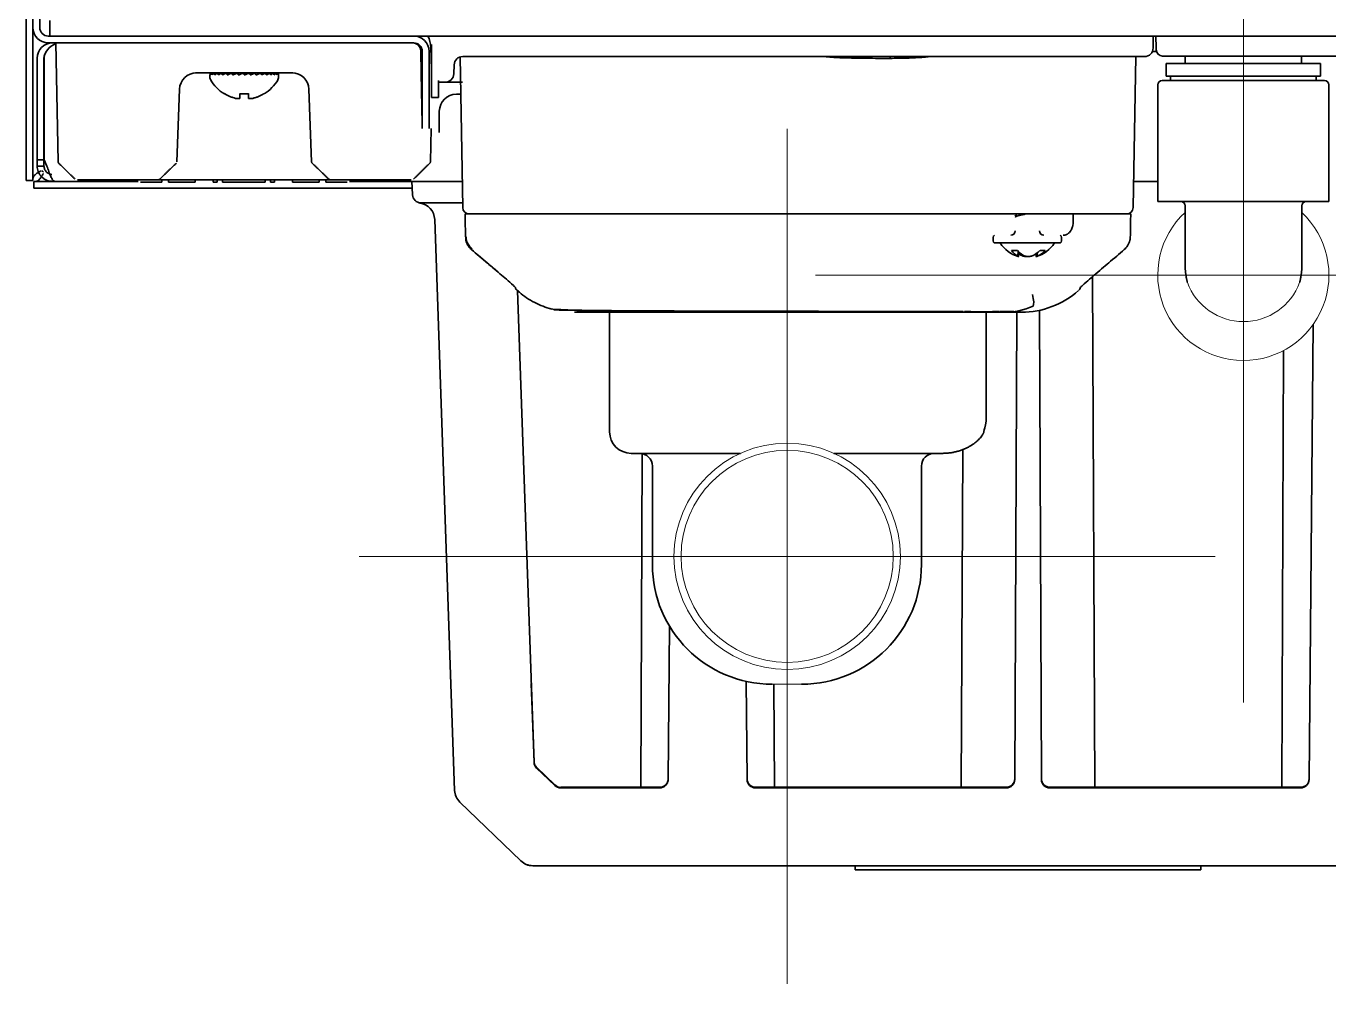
# Model space of a CAD drawing. Extents: x -760 to 4209, y 5795 to 10328.
# Drawn here: x 1849.3 to 2001.5, y 9064.6 to 9176.6 of the extents above; entities that cross this region are included whole.
import ezdxf

# ---------------------------------------------------------------- set-up
doc = ezdxf.new("R2010")
doc.units = 0
doc.header["$LTSCALE"] = 5
doc.layers.get('0').update_dxf_attribs({"linetype": 'CONTINUOUS', "lineweight": 0})
doc.layers.add('1', color=7, linetype='CONTINUOUS', true_color=0xffffff)

msp = doc.modelspace()

# ---------------------------------------------------------------- linework, layer by layer
at = {"color": 4}
for p, q in [((1991.51, 9197.47), (1991.51, 9097.47)), ((1941.51, 9147.47), (2041.51, 9147.47))]:
    msp.add_line(p, q, dxfattribs=at)
at = {"color": 6}
for p, q in [((1938.2, 9164.57), (1938.2, 9064.57)), ((1888.2, 9114.57), (1988.2, 9114.57))]:
    msp.add_line(p, q, dxfattribs=at)
msp.add_line((1936.45, 9099.62), (1939.89, 9099.62))
for radius in [13.23, 12.4]:
    msp.add_circle((1938.2, 9114.57), radius)
for centre, radius, start, end in [((1991.51, 9147.47), 10, 132.8436, 46.9023), ((1991.53, 9149), 6.98, 200.1021, 339.8979)]:
    msp.add_arc(centre, radius, start, end)
at = {"layer": '1', "color": 7, "linetype": 'Continuous', "lineweight": 35}
for p, q in [((1849.25, 9231.96), (1849.25, 9160.52)), ((1850.05, 9176.42), (1850.05, 9177.52)), ((1850.85, 9176.42), (1850.85, 9177.52)), ((1852.05, 9177.22), (1852.05, 9175.42)), ((1850.05, 9176.42), (1850.05, 9160.52)), ((1851.85, 9175.42), (1852.06, 9175.42)), ((2708.05, 9175.42), (1852.05, 9175.42)), ((1980.97, 9175.42), (1980.97, 9174.02)), ((1981.32, 9174.05), (1981.29, 9175.42)), ((1851.85, 9174.62), (1894.55, 9174.62)), ((1853, 9160.72), (1852.75, 9174.62)), ((1895.4, 9173.64), (1895.44, 9171.07)), ((1895.55, 9173.62), (1895.55, 9166.62)), ((1896.35, 9173.62), (1896.35, 9166.62)), ((1896.65, 9171.45), (1896.56, 9174.13)), ((1896.65, 9174.42), (1896.65, 9170.22)), ((1981.35, 9173.62), (1980.89, 9173.62)), ((1981.32, 9173.81), (1981.32, 9174.05)), ((1850.55, 9160.95), (1850.55, 9172.82)), ((1851.35, 9160.95), (1851.35, 9172.82)), ((1851.36, 9160.95), (1851.36, 9172.62)), ((1899.28, 9172.06), (1899.24, 9170.99)), ((1899.98, 9172.98), (1900.29, 9155.36)), ((1899.98, 9172.98), (1900.29, 9155.36)), ((1899.98, 9172.98), (1900.29, 9155.36)), ((1979.97, 9173.02), (1900.28, 9173.02)), ((1978.62, 9155.36), (1978.93, 9173.02)), ((1978.62, 9155.36), (1978.93, 9173.02)), ((2009.66, 9173.07), (1982.07, 9173.07)), ((1982.51, 9172.22), (2000.51, 9172.22)), ((1982.51, 9172.22), (1982.51, 9170.72)), ((1984.71, 9173.07), (1984.71, 9172.22)), ((1998.31, 9172.22), (1998.31, 9173.07)), ((2000.51, 9170.72), (2000.51, 9172.22)), ((1880.45, 9171.12), (1869.06, 9171.12)), ((1870.75, 9170.87), (1870.75, 9170.52)), ((1870.82, 9170.87), (1870.82, 9171.11)), ((1871, 9170.87), (1871, 9171.11)), ((1871.29, 9170.87), (1871.29, 9171.11)), ((1871.69, 9170.87), (1871.69, 9171.11)), ((1872.18, 9170.87), (1872.18, 9171.11)), ((1872.52, 9171.1), (1872.52, 9171.12)), ((1872.55, 9171.1), (1872.55, 9171.12)), ((1872.59, 9171.1), (1872.59, 9171.12)), ((1872.66, 9171.1), (1872.66, 9171.12)), ((1872.69, 9171.1), (1872.69, 9171.12)), ((1872.75, 9170.87), (1872.75, 9171.11)), ((1872.82, 9171.1), (1872.82, 9171.12)), ((1872.85, 9171.1), (1872.85, 9171.12)), ((1873.04, 9171.1), (1873.04, 9171.12)), ((1873.07, 9171.1), (1873.07, 9171.12)), ((1873.32, 9171.09), (1873.32, 9171.12)), ((1873.34, 9171.09), (1873.34, 9171.12)), ((1873.39, 9170.87), (1873.39, 9171.11)), ((1873.64, 9171.1), (1873.64, 9171.12)), ((1873.65, 9171.1), (1873.65, 9171.12)), ((1873.99, 9171.09), (1873.99, 9171.12)), ((1874.06, 9170.87), (1874.06, 9171.11)), ((1874.37, 9170.97), (1874.37, 9171.12)), ((1874.37, 9171.09), (1874.37, 9171.12)), ((1874.75, 9170.87), (1874.75, 9171.11)), ((1875.14, 9171.09), (1875.14, 9171.12)), ((1875.45, 9170.87), (1875.45, 9171.11)), ((1875.52, 9171.09), (1875.52, 9171.12)), ((1875.87, 9171.1), (1875.87, 9171.12)), ((1876.12, 9170.87), (1876.12, 9171.11)), ((1876.19, 9171.09), (1876.19, 9171.12)), ((1876.47, 9171.1), (1876.47, 9171.12)), ((1876.69, 9171.1), (1876.69, 9171.12)), ((1876.75, 9170.87), (1876.75, 9171.11)), ((1876.85, 9171.1), (1876.85, 9171.12)), ((1876.95, 9171.1), (1876.95, 9171.12)), ((1876.99, 9171.1), (1876.99, 9171.12)), ((1877.33, 9170.87), (1877.33, 9171.11)), ((1877.82, 9170.87), (1877.82, 9171.11)), ((1878.22, 9170.87), (1878.22, 9171.11)), ((1878.51, 9170.87), (1878.51, 9171.11)), ((1878.69, 9170.87), (1878.69, 9171.11)), ((1878.75, 9170.87), (1878.75, 9171.11)), ((1878.75, 9170.52), (1878.75, 9170.87)), ((1895.44, 9171.07), (1895.55, 9165.11)), ((2000.51, 9170.72), (1982.51, 9170.72)), ((1983.01, 9170.72), (1983.01, 9170.22)), ((2000.01, 9170.22), (2000.01, 9170.72)), ((1867.19, 9169.19), (1866.89, 9160.72)), ((1882.62, 9160.72), (1882.32, 9169.19)), ((1896.65, 9168.22), (1896.65, 9170.22)), ((1897.45, 9168.22), (1897.45, 9170.22)), ((1898.24, 9170.02), (1897.67, 9170.02)), ((1900.24, 9170.02), (1898.24, 9170.02)), ((1981.51, 9169.72), (1981.51, 9156.07)), ((1991.51, 9170.22), (1982.01, 9170.22)), ((2001.01, 9170.22), (1991.51, 9170.22)), ((2001.51, 9156.07), (2001.51, 9169.72)), ((1872.45, 9168.64), (1872.45, 9168.68)), ((1877.05, 9168.68), (1877.05, 9168.64)), ((1897.45, 9168.22), (1896.65, 9168.22)), ((1900.06, 9168.62), (1899.55, 9168.62)), ((1895.55, 9164.62), (1895.55, 9166.62)), ((1896.35, 9166.62), (1896.35, 9164.62)), ((1897.55, 9166.62), (1897.55, 9164.12)), ((1896.58, 9164.62), (1896.51, 9160.72)), ((1849.25, 9158.52), (1849.25, 9160.52)), ((1850.05, 9160.52), (1850.05, 9158.52)), ((1851.35, 9160.95), (1850.55, 9160.95)), ((1850.55, 9160.22), (1850.55, 9160.95)), ((1851.35, 9160.22), (1851.35, 9160.95)), ((1851.36, 9160.95), (1851.7, 9160.22)), ((1850.05, 9158.52), (1849.25, 9158.52)), ((1850.15, 9158.42), (1852.15, 9158.42)), ((1850.15, 9157.62), (1850.15, 9158.42)), ((1852.15, 9158.42), (1852.36, 9158.42)), ((1852.35, 9158.42), (1852.6, 9158.42)), ((1852.6, 9158.42), (1852.58, 9158.43)), ((1862.37, 9158.42), (1852.6, 9158.42)), ((1862.89, 9158.62), (1855.25, 9158.62)), ((1884.79, 9158.62), (1864.72, 9158.62)), ((1865.13, 9158.32), (1865.13, 9158.62)), ((1865.9, 9158.32), (1865.9, 9158.62)), ((1869.01, 9158.32), (1869.01, 9158.62)), ((1871.12, 9158.32), (1871.12, 9158.62)), ((1871.59, 9158.32), (1871.59, 9158.62)), ((1872.2, 9158.32), (1872.2, 9158.62)), ((1874.11, 9158.28), (1874.11, 9158.32)), ((1877.2, 9158.32), (1877.2, 9158.62)), ((1877.82, 9158.32), (1877.82, 9158.62)), ((1878.29, 9158.32), (1878.29, 9158.62)), ((1880.4, 9158.32), (1880.4, 9158.62)), ((1883.51, 9158.32), (1883.51, 9158.62)), ((1884.28, 9158.32), (1884.28, 9158.62)), ((1894.25, 9158.62), (1886.62, 9158.62)), ((1900.24, 9158.42), (1887.07, 9158.42)), ((1894.41, 9156.87), (1894.35, 9158.4)), ((1894.38, 9158.4), (1895.82, 9158.4)), ((1895.82, 9158.4), (1900.24, 9158.4)), ((1899.88, 9158.42), (1899.88, 9158.4)), ((1981.51, 9158.4), (1978.67, 9158.4)), ((1852.15, 9157.62), (1850.15, 9157.62)), ((1852.15, 9157.62), (1894.38, 9157.62)), ((1896.58, 9155.9), (1895.41, 9155.9)), ((1900.28, 9155.9), (1896.58, 9155.9)), ((2001.51, 9156.07), (1981.51, 9156.07)), ((1984.71, 9155.57), (1984.71, 9148.62)), ((1984.71, 9148.62), (1984.71, 9155.57)), ((1998.35, 9155.57), (1998.35, 9148.62)), ((1998.35, 9148.62), (1998.35, 9155.57)), ((1899.34, 9087.2), (1897.01, 9153.97)), ((1950.22, 9154.62), (1901.37, 9154.62)), ((1950.22, 9154.62), (1904.88, 9154.62)), ((1950.22, 9154.62), (1904.88, 9154.62)), ((1977.87, 9154.62), (1950.22, 9154.62)), ((1972.14, 9154.62), (1950.22, 9154.62)), ((1964.8, 9154.39), (1964.84, 9154.45)), ((1964.99, 9154.62), (1964.93, 9154.41)), ((1971.63, 9154.62), (1971.62, 9153.6)), ((1977.87, 9154.62), (1976.41, 9154.62)), ((1962.27, 9151.87), (1962.27, 9151.47)), ((1962.42, 9151.22), (1970.12, 9151.22)), ((1970.27, 9151.47), (1970.27, 9151.87)), ((1978.3, 9151.95), (1978.3, 9151.95)), ((1901.29, 9150.48), (1901.29, 9150.48)), ((1901.29, 9150.48), (1901.29, 9150.48)), ((1901.29, 9150.48), (1901.29, 9150.48)), ((1965.2, 9150.25), (1965.15, 9149.69)), ((1965.3, 9150.15), (1965.25, 9149.62)), ((1965.77, 9149.79), (1965.76, 9149.69)), ((1966.18, 9149.65), (1966.18, 9149.62)), ((1966.18, 9149.62), (1966.27, 9149.63)), ((1967.25, 9149.93), (1967.28, 9149.62)), ((1967.42, 9150.05), (1967.46, 9149.69)), ((1977.62, 9150.48), (1977.62, 9150.48)), ((1984.71, 9148.62), (1984.71, 9148.62)), ((1998.35, 9148.62), (1998.35, 9148.62)), ((1974.16, 9087.57), (1973.9, 9147.3)), ((1908.62, 9090.44), (1906.7, 9145.67)), ((1917.45, 9143.12), (1917.45, 9129.12)), ((1917.45, 9129.12), (1917.45, 9143.12)), ((1961.45, 9130.38), (1961.45, 9143.12)), ((1961.45, 9143.12), (1961.45, 9130.38)), ((1964.8, 9088.48), (1965.04, 9143.12)), ((1967.91, 9088.48), (1967.67, 9143.34)), ((1999.66, 9141.67), (1999.19, 9088.48)), ((1996.22, 9138.65), (1996, 9087.57)), ((1961.45, 9130.49), (1961.45, 9130.58)), ((1919.95, 9126.62), (1932.74, 9126.62)), ((1919.95, 9126.62), (1932.74, 9126.62)), ((1921.27, 9126.59), (1921.1, 9087.49)), ((1943.66, 9126.62), (1951.53, 9126.62)), ((1943.66, 9126.62), (1956.39, 9126.62)), ((1958.72, 9127.06), (1958.55, 9087.57)), ((1922.45, 9125.12), (1922.45, 9113.62)), ((1922.45, 9113.62), (1922.45, 9125.12)), ((1953.89, 9113.62), (1953.89, 9125.12)), ((1924.45, 9106.42), (1924.29, 9088.48)), ((1908.62, 9090.51), (1908.3, 9099.72)), ((1933.52, 9088.48), (1933.42, 9099.96)), ((1936.71, 9087.57), (1936.66, 9099.62)), ((1911.06, 9087.85), (1908.91, 9089.92)), ((1911.05, 9087.77), (1908.92, 9089.82)), ((1899.34, 9087.2), (1899.34, 9087.21)), ((1923.3, 9087.57), (1911.74, 9087.57)), ((1923.29, 9087.49), (1911.75, 9087.49)), ((1963.8, 9087.57), (1934.51, 9087.57)), ((1963.8, 9087.49), (1934.52, 9087.49)), ((1998.2, 9087.57), (1968.91, 9087.57)), ((1998.19, 9087.49), (1968.91, 9087.49)), ((1907.07, 9078.96), (1899.95, 9085.84)), ((1907.07, 9078.96), (1907.07, 9078.96)), ((1908.46, 9078.4), (1908.46, 9078.4)), ((2024.25, 9078.4), (1908.46, 9078.4)), ((1946.15, 9077.9), (1946.15, 9078.4)), ((1986.55, 9077.9), (1986.55, 9078.4))]:
    msp.add_line(p, q, dxfattribs=at)
for centre, radius, start, end in [((1851.85, 9176.42), 1.8, 180, 270), ((1851.85, 9176.42), 1, 180, 270), ((1894.55, 9173.62), 1.8, 0, 90), ((1893.56, 9174.02), 3, 2, 27.8184), ((1852.35, 9172.82), 1.8, 90, 180), ((1853.36, 9172.62), 2, 107.4698, 180), ((1894.55, 9173.62), 1, 0, 90), ((1894.4, 9173.62), 1, 1, 64.699), ((1892.77, 9172.4), 3, 21.6241, 30.4827), ((1979.97, 9174.02), 1, 270, 0), ((1982.07, 9173.82), 0.75, 181, 270), ((1852.35, 9172.82), 1, 151.8792, 180), ((1900.28, 9172.02), 1, 90, 178), ((1869.19, 9169.12), 2, 90, 178), ((1871.15, 9170.52), 0.4, 180, 210.3012), ((1878.35, 9170.52), 0.4, 329.6988, 0), ((1880.32, 9169.12), 2, 2, 90), ((1898.24, 9171.02), 1, 270, 358), ((1874.95, 9172.74), 4.8, 210.3012, 238.4186), ((1874.56, 9172.74), 4.8, 301.5837, 329.6988), ((1897.67, 9171.02), 1, 257.5439, 270), ((1982.01, 9169.72), 0.5, 90, 180), ((2001.01, 9169.72), 0.5, 0, 90), ((1874.76, 9172.42), 3.78, 262.3959, 269.9965), ((1874.75, 9172.42), 3.78, 270.0035, 277.6041), ((1899.55, 9166.62), 2, 90, 180), ((1851.05, 9159.42), 0.25, 21.8827, 90), ((1895.41, 9156.9), 1, 182, 270), ((1895.01, 9153.9), 2, 2, 82.3764), ((1901.04, 9155.37), 0.75, 181, 270), ((1901.04, 9155.37), 0.75, 181, 270), ((1901.04, 9155.37), 0.75, 181, 270), ((1977.87, 9155.37), 0.75, 270, 359), ((1984.21, 9155.57), 0.5, 0, 90), ((1984.21, 9155.57), 0.5, 0, 90), ((1998.85, 9155.57), 0.5, 90, 180), ((1998.85, 9155.57), 0.5, 90, 180), ((1964.35, 9152.62), 0.5, 270, 0), ((1968.18, 9152.62), 0.5, 180, 270), ((1962.55, 9151.87), 0.283, 118.0725, 180), ((1962.55, 9151.47), 0.283, 180, 241.9275), ((1966.27, 9153.22), 3.74, 212.3241, 253.6076), ((1966.27, 9153.22), 3.74, 286.3924, 327.6759), ((1969.98, 9151.87), 0.283, 0, 61.9275), ((1969.98, 9151.47), 0.283, 298.0725, 0), ((1919.95, 9129.12), 2.5, 180, 270), ((1920.95, 9125.12), 1.5, 0, 90), ((1955.39, 9125.12), 1.5, 90, 180), ((1936.45, 9113.62), 14, 180, 270), ((1936.45, 9113.62), 14, 180, 270), ((1939.89, 9113.62), 14, 270, 0), ((1923.3, 9088.57), 1, 270.4125, 359.5), ((1934.51, 9088.57), 1, 180.5, 270.4322), ((1963.8, 9088.57), 1, 270.5365, 359.75), ((1968.91, 9088.57), 1, 180.25, 270.5476), ((1998.2, 9088.57), 1, 270.4125, 359.5), ((1901.34, 9087.27), 2, 182, 226), ((1908.46, 9080.4), 2, 226, 270)]:
    msp.add_arc(centre, radius, start, end, dxfattribs=at)
for centre, major_axis, ratio, start_param, end_param in [((1894.35, 9173.42), (1.2, -0.01), 0.999974, 1.556314, 1.577146), ((1950.25, 9172.81), (0.001, -0.25), 0.01984, 3.666021, 4.694842), ((1923.48, 9141.38), (172.76, -10.86), 0.160451, 1.885324, 1.887752), ((1917.88, 9141.37), (152.85, -10.94), 0.181225, 1.887325, 1.890706), ((1910.92, 9141.39), (128.2, -11.09), 0.215461, 1.892438, 1.896296), ((1894, 9141.37), (68.06, -12.59), 0.396513, 1.941645, 1.950916), ((1884.52, 9141.39), (31.69, -20.9), 0.668622, 2.283675, 2.292949), ((1883.71, 9144.62), (-28.84, -5), 0.949656, 4.846977, 4.860829), ((1864.98, 9141.38), (-31.7, -20.91), 0.66863, 3.990124, 3.999397), ((1855.51, 9141.38), (-68.06, -12.59), 0.396499, 4.33229, 4.341562), ((1846.62, 9141.38), (-99.71, -11.46), 0.27564, 4.373834, 4.37976), ((1838.59, 9141.38), (-128.21, -11.09), 0.215469, 4.386875, 4.392077), ((1831.64, 9141.37), (-152.84, -10.94), 0.181222, 4.392486, 4.395868), ((1826.02, 9141.38), (-172.78, -10.86), 0.160465, 4.395399, 4.397826), ((1821.87, 9141.37), (-187.49, -10.82), 0.147979, 4.396934, 4.398582), ((1966.04, 9153.24), (0.35, 3.71), 0.627676, 2.529365, 2.902086), ((1966.49, 9153.24), (0.36, -3.71), 0.654345, 5.549803, 5.922525), ((1965.68, 9153.28), (0.36, 3.67), 0.257668, 2.955348, 3.072213), ((1966.45, 9153.24), (0.43, -3.7), 0.775115, 5.720567, 5.896264), ((1966.42, 9153.28), (1.27, -3.46), 0.961631, 5.733637, 5.850503), ((1966.53, 9153.28), (0.81, -3.6), 0.902278, 5.872372, 5.989237), ((1966.11, 9153.28), (1.27, 3.46), 0.961631, 3.574275, 3.691141), ((1966.08, 9153.24), (0.43, 3.7), 0.775115, 3.528514, 3.901235), ((1966.82, 9153.28), (0.38, -3.67), 0.420739, 0.050717, 0.167582), ((1966.46, 9153.24), (0.41, -3.71), 0.752737, 0.215025, 0.587746), ((1965.58, 9153.12), (0, 10), 0.999998, 3.14138, 3.87132), ((1966.43, 9145.23), (0.45, -1.43), 0.265232, 0.159057, 1.46792), ((1963.55, 9153.12), (0, 10), 0.911652, 3.141593, 3.522344), ((1909.62, 9090.54), (-1, 0), 0.99863, 0.034859, 0.802166), ((1909.61, 9090.63), (-0.884, -0.467), 0.992708, 6.279751, 6.6006), ((1923.29, 9088.49), (1, 0), 0.998629, 4.712389, 6.274471), ((1934.52, 9088.49), (1, 0), 0.998629, 3.150307, 4.712389), ((1963.8, 9088.49), (1, 0), 0.99863, 4.712389, 6.278828), ((1968.91, 9088.49), (1, 0), 0.99863, 3.14595, 4.712389), ((1998.19, 9088.49), (1, 0), 0.998629, 4.712389, 6.274471), ((1901.34, 9087.28), (-2, -0.07), 0.99882, 0, 0.769766), ((1911.75, 9088.56), (-0.998, 0.069), 0.998789, 0.870673, 1.639309), ((1911.75, 9088.49), (-1, 0), 0.99863, 0.802166, 1.570796), ((1908.46, 9080.4), (-1.39, -1.44), 0.999885, 0, 0.768002)]:
    msp.add_ellipse(centre, major_axis=major_axis, ratio=ratio, start_param=start_param, end_param=end_param, dxfattribs=at)
for points, knots in [([(1894.38, 9174.62), (1894.42, 9174.62), (1894.46, 9174.62), (1894.54, 9174.61), (1894.57, 9174.6), (1894.63, 9174.59), (1894.65, 9174.59), (1894.69, 9174.58), (1894.7, 9174.57), (1894.76, 9174.55), (1894.79, 9174.54), (1894.83, 9174.53)], [0, 0, 0, 0, 0.25, 0.25, 0.5, 0.5, 0.625, 0.625, 0.75, 0.75, 1, 1, 1, 1]), ([(1950.24, 9172.81), (1949.78, 9172.81), (1948.85, 9172.81), (1947.93, 9172.81), (1947, 9172.82), (1946.54, 9172.83), (1945.62, 9172.84), (1945.16, 9172.86), (1944.47, 9172.88), (1944.24, 9172.89), (1943.78, 9172.92), (1943.55, 9172.93), (1943.13, 9172.96), (1942.94, 9172.98), (1942.75, 9172.99)], [0, 0, 0, 0, 0.184711, 0.369421, 0.369421, 0.554132, 0.554132, 0.738842, 0.738842, 0.831198, 0.831198, 0.923553, 0.923553, 1, 1, 1, 1]), ([(1954.77, 9173.01), (1954.62, 9172.99), (1954.47, 9172.98), (1954.18, 9172.95), (1954.03, 9172.93), (1953.58, 9172.9), (1953.27, 9172.88), (1952.82, 9172.86), (1952.67, 9172.86), (1952.37, 9172.84), (1952.22, 9172.84), (1951.76, 9172.83), (1951.46, 9172.82), (1950.85, 9172.81), (1950.55, 9172.81), (1950.24, 9172.81)], [0, 0, 0, 0, 0.098851, 0.098851, 0.198979, 0.198979, 0.399234, 0.399234, 0.499362, 0.499362, 0.599489, 0.599489, 0.799745, 0.799745, 1, 1, 1, 1]), ([(1872.45, 9168.68), (1872.66, 9168.55), (1872.87, 9168.44), (1873.19, 9168.31), (1873.3, 9168.26), (1873.53, 9168.19), (1873.64, 9168.16), (1873.75, 9168.13)], [0, 0, 0, 0, 0.5, 0.5, 0.75, 0.75, 1, 1, 1, 1]), ([(1874.25, 9168.13), (1874.25, 9168.16), (1874.25, 9168.19), (1874.25, 9168.26), (1874.25, 9168.31), (1874.25, 9168.4), (1874.25, 9168.45), (1874.25, 9168.53), (1874.25, 9168.56), (1874.25, 9168.62), (1874.25, 9168.65), (1874.25, 9168.68)], [0, 0, 0, 0, 0.25, 0.25, 0.5, 0.5, 0.75, 0.75, 0.875, 0.875, 1, 1, 1, 1]), ([(1875.25, 9168.68), (1875.25, 9168.55), (1875.25, 9168.44), (1875.25, 9168.31), (1875.25, 9168.26), (1875.25, 9168.19), (1875.25, 9168.16), (1875.25, 9168.13)], [0, 0, 0, 0, 0.5, 0.5, 0.75, 0.75, 1, 1, 1, 1]), ([(1875.75, 9168.13), (1875.87, 9168.16), (1875.98, 9168.19), (1876.21, 9168.26), (1876.32, 9168.31), (1876.53, 9168.4), (1876.64, 9168.45), (1876.8, 9168.53), (1876.85, 9168.56), (1876.95, 9168.62), (1877, 9168.65), (1877.05, 9168.68)], [0, 0, 0, 0, 0.25, 0.25, 0.5, 0.5, 0.75, 0.75, 0.875, 0.875, 1, 1, 1, 1]), ([(1852.21, 9158.43), (1852.09, 9158.44), (1851.98, 9158.46), (1851.77, 9158.52), (1851.66, 9158.56), (1851.46, 9158.65), (1851.37, 9158.71), (1851.19, 9158.85), (1851.11, 9158.92), (1850.96, 9159.08), (1850.89, 9159.17), (1850.77, 9159.36), (1850.72, 9159.46), (1850.64, 9159.67), (1850.61, 9159.78), (1850.57, 9160), (1850.55, 9160.11), (1850.55, 9160.22)], [0, 0, 0, 0, 0.125, 0.125, 0.25, 0.25, 0.375, 0.375, 0.5, 0.5, 0.625, 0.625, 0.75, 0.75, 0.875, 0.875, 1, 1, 1, 1]), ([(1852.27, 9159.23), (1852.15, 9159.24), (1852.03, 9159.27), (1851.8, 9159.38), (1851.7, 9159.45), (1851.54, 9159.64), (1851.47, 9159.74), (1851.38, 9159.97), (1851.35, 9160.1), (1851.35, 9160.22)], [0, 0, 0, 0, 0.25, 0.25, 0.5, 0.5, 0.75, 0.75, 1, 1, 1, 1]), ([(1852.58, 9158.43), (1852.51, 9158.45), (1852.43, 9158.51), (1852.29, 9158.7), (1852.21, 9158.84), (1852.07, 9159.17), (1851.99, 9159.36), (1851.84, 9159.78), (1851.77, 9160), (1851.7, 9160.22)], [0, 0, 0, 0, 0.25, 0.25, 0.5, 0.5, 0.75, 0.75, 1, 1, 1, 1]), ([(1853, 9160.72), (1853, 9160.69), (1853.01, 9160.66), (1853.03, 9160.6), (1853.05, 9160.57), (1853.07, 9160.55)], [0, 0, 0, 0, 0.5, 0.5, 1, 1, 1, 1]), ([(1882.69, 9160.55), (1882.67, 9160.57), (1882.65, 9160.6), (1882.63, 9160.66), (1882.62, 9160.69), (1882.62, 9160.72)], [0, 0, 0, 0, 0.5, 0.5, 1, 1, 1, 1]), ([(1896.51, 9160.72), (1896.51, 9160.69), (1896.5, 9160.66), (1896.48, 9160.6), (1896.46, 9160.57), (1896.44, 9160.55)], [0, 0, 0, 0, 0.5, 0.5, 1, 1, 1, 1]), ([(1850.97, 9159.65), (1850.85, 9159.57), (1850.73, 9159.5), (1850.5, 9159.35), (1850.4, 9159.28), (1850.24, 9159.13), (1850.17, 9159.06), (1850.08, 9158.91), (1850.05, 9158.84), (1850.05, 9158.76)], [0, 0, 0, 0, 0.25, 0.25, 0.5, 0.5, 0.75, 0.75, 1, 1, 1, 1]), ([(1850.4, 9158.42), (1850.47, 9158.42), (1850.54, 9158.45), (1850.69, 9158.54), (1850.77, 9158.6), (1850.91, 9158.77), (1850.99, 9158.87), (1851.13, 9159.09), (1851.21, 9159.22), (1851.28, 9159.34)], [0, 0, 0, 0, 0.25, 0.25, 0.5, 0.5, 0.75, 0.75, 1, 1, 1, 1]), ([(1852.35, 9158.42), (1852.35, 9158.42), (1852.34, 9158.42), (1852.33, 9158.42), (1852.32, 9158.42), (1852.31, 9158.42), (1852.3, 9158.42), (1852.29, 9158.42), (1852.28, 9158.42), (1852.27, 9158.42), (1852.26, 9158.42), (1852.25, 9158.42), (1852.24, 9158.43), (1852.23, 9158.43), (1852.22, 9158.43), (1852.21, 9158.43), (1852.21, 9158.43)], [0, 0, 0, 0, 0.073473, 0.146486, 0.219075, 0.291275, 0.363122, 0.434652, 0.505902, 0.57691, 0.647713, 0.71835, 0.788858, 0.859277, 0.929644, 1, 1, 1, 1]), ([(1864.72, 9158.62), (1864.72, 9158.62), (1864.71, 9158.62), (1864.7, 9158.62), (1864.7, 9158.62), (1864.7, 9158.62), (1864.7, 9158.62), (1864.69, 9158.62), (1864.69, 9158.62), (1864.68, 9158.62), (1864.68, 9158.62), (1864.67, 9158.62), (1864.67, 9158.62), (1864.66, 9158.62), (1864.66, 9158.62), (1864.65, 9158.62), (1864.64, 9158.62), (1864.62, 9158.62), (1864.61, 9158.62), (1864.59, 9158.62), (1864.58, 9158.62), (1864.56, 9158.62), (1864.55, 9158.62), (1864.52, 9158.62), (1864.51, 9158.62), (1864.49, 9158.62), (1864.48, 9158.62), (1864.46, 9158.62), (1864.46, 9158.62), (1864.43, 9158.62), (1864.42, 9158.62), (1864.39, 9158.62), (1864.38, 9158.62), (1864.36, 9158.62), (1864.36, 9158.62), (1864.33, 9158.62), (1864.31, 9158.62), (1864.27, 9158.62), (1864.25, 9158.62), (1864.21, 9158.62), (1864.19, 9158.62), (1864.15, 9158.62), (1864.13, 9158.62), (1864.08, 9158.62), (1864.06, 9158.62), (1864.03, 9158.62), (1864.02, 9158.62), (1863.99, 9158.62), (1863.98, 9158.62), (1863.94, 9158.62), (1863.92, 9158.62), (1863.85, 9158.62), (1863.8, 9158.62), (1863.69, 9158.62), (1863.64, 9158.62), (1863.56, 9158.62), (1863.53, 9158.62), (1863.47, 9158.62), (1863.44, 9158.62), (1863.39, 9158.62), (1863.36, 9158.62), (1863.3, 9158.62), (1863.27, 9158.62), (1863.19, 9158.62), (1863.13, 9158.62), (1863.01, 9158.62), (1862.95, 9158.62), (1862.89, 9158.62)], [0, 0, 0, 0, 0.0625, 0.0625, 0.078125, 0.078125, 0.09375, 0.09375, 0.109375, 0.109375, 0.125, 0.125, 0.140625, 0.140625, 0.15625, 0.15625, 0.1875, 0.1875, 0.21875, 0.21875, 0.25, 0.25, 0.28125, 0.28125, 0.3125, 0.3125, 0.328125, 0.328125, 0.34375, 0.34375, 0.375, 0.375, 0.390625, 0.390625, 0.40625, 0.40625, 0.4375, 0.4375, 0.46875, 0.46875, 0.5, 0.5, 0.53125, 0.53125, 0.5625, 0.5625, 0.578125, 0.578125, 0.59375, 0.59375, 0.625, 0.625, 0.6875, 0.6875, 0.75, 0.75, 0.78125, 0.78125, 0.8125, 0.8125, 0.84375, 0.84375, 0.875, 0.875, 0.9375, 0.9375, 1, 1, 1, 1]), ([(1864.89, 9158.69), (1864.87, 9158.67), (1864.84, 9158.65), (1864.78, 9158.63), (1864.75, 9158.62), (1864.72, 9158.62)], [0, 0, 0, 0, 0.5, 0.5, 1, 1, 1, 1]), ([(1884.79, 9158.62), (1884.76, 9158.62), (1884.73, 9158.63), (1884.67, 9158.65), (1884.64, 9158.67), (1884.62, 9158.69)], [0, 0, 0, 0, 0.5, 0.5, 1, 1, 1, 1]), ([(1886.63, 9158.62), (1886.57, 9158.62), (1886.51, 9158.62), (1886.42, 9158.62), (1886.39, 9158.62), (1886.33, 9158.62), (1886.3, 9158.62), (1886.24, 9158.62), (1886.21, 9158.62), (1886.15, 9158.62), (1886.12, 9158.62), (1886.04, 9158.62), (1885.98, 9158.62), (1885.87, 9158.62), (1885.82, 9158.62), (1885.74, 9158.62), (1885.71, 9158.62), (1885.66, 9158.62), (1885.64, 9158.62), (1885.56, 9158.62), (1885.52, 9158.62), (1885.45, 9158.62), (1885.42, 9158.62), (1885.38, 9158.62), (1885.36, 9158.62), (1885.32, 9158.62), (1885.3, 9158.62), (1885.26, 9158.62), (1885.24, 9158.62), (1885.18, 9158.62), (1885.11, 9158.62), (1885.05, 9158.62), (1884.99, 9158.62), (1884.96, 9158.62), (1884.93, 9158.62), (1884.92, 9158.62), (1884.9, 9158.62), (1884.89, 9158.62), (1884.86, 9158.62), (1884.85, 9158.62), (1884.82, 9158.62), (1884.81, 9158.62), (1884.8, 9158.62), (1884.79, 9158.62), (1884.79, 9158.62)], [0, 0, 0, 0, 0.0625, 0.0625, 0.09375, 0.09375, 0.125, 0.125, 0.15625, 0.15625, 0.1875, 0.1875, 0.25, 0.25, 0.3125, 0.3125, 0.34375, 0.34375, 0.375, 0.375, 0.4375, 0.4375, 0.46875, 0.46875, 0.5, 0.5, 0.53125, 0.53125, 0.5625, 0.5625, 0.625, 0.6875, 0.6875, 0.75, 0.75, 0.78125, 0.78125, 0.8125, 0.8125, 0.875, 0.875, 0.9375, 0.9375, 1, 1, 1, 1]), ([(1971.63, 9154.62), (1968.77, 9154.62), (1961.37, 9154.62), (1946.94, 9154.62), (1931.37, 9154.62), (1917.03, 9154.62), (1906.11, 9154.62), (1901.3, 9154.62), (1900.58, 9154.62), (1900.56, 9154.62)], [0, 0, 0, 0, 0.154724, 0.309448, 0.464172, 0.618896, 0.77362, 0.928343, 1, 1, 1, 1]), ([(1971.63, 9154.62), (1968.77, 9154.62), (1961.37, 9154.62), (1946.94, 9154.62), (1931.37, 9154.62), (1917.03, 9154.62), (1906.11, 9154.62), (1901.3, 9154.62), (1900.58, 9154.62), (1900.56, 9154.62)], [0, 0, 0, 0, 0.154718, 0.309436, 0.464154, 0.618872, 0.77359, 0.928308, 1, 1, 1, 1]), ([(1964.89, 9154.25), (1964.89, 9154.25), (1964.89, 9154.27), (1964.9, 9154.28), (1964.92, 9154.29), (1964.93, 9154.3), (1964.94, 9154.31), (1964.95, 9154.31), (1964.97, 9154.33), (1965.01, 9154.35), (1965.06, 9154.36), (1965.1, 9154.38), (1965.12, 9154.38), (1965.15, 9154.39), (1965.16, 9154.4), (1965.21, 9154.41), (1965.25, 9154.42), (1965.32, 9154.44), (1965.36, 9154.45), (1965.42, 9154.47), (1965.44, 9154.47), (1965.48, 9154.48), (1965.51, 9154.49), (1965.57, 9154.5), (1965.62, 9154.51), (1965.71, 9154.53), (1965.76, 9154.54), (1965.86, 9154.56), (1965.91, 9154.57), (1965.97, 9154.58)], [0, 0, 0, 0, 0.037115, 0.12465, 0.12465, 0.168417, 0.168417, 0.212185, 0.212185, 0.29972, 0.387255, 0.387255, 0.431022, 0.431022, 0.47479, 0.47479, 0.562325, 0.562325, 0.64986, 0.64986, 0.693627, 0.693627, 0.737395, 0.737395, 0.82493, 0.82493, 0.912465, 0.912465, 1, 1, 1, 1]), ([(1978.35, 9154.62), (1978.36, 9154.62), (1977.6, 9154.62), (1974.49, 9154.62), (1971.63, 9154.62)], [0, 0, 0, 0, 0.349223, 1, 1, 1, 1]), ([(1971.62, 9153.6), (1971.61, 9153.5), (1971.61, 9153.4), (1971.58, 9153.26), (1971.57, 9153.21), (1971.56, 9153.14), (1971.55, 9153.12), (1971.54, 9153.07), (1971.53, 9153.05), (1971.49, 9152.94), (1971.46, 9152.86), (1971.4, 9152.76), (1971.39, 9152.74), (1971.37, 9152.7), (1971.36, 9152.68), (1971.32, 9152.62), (1971.3, 9152.59), (1971.22, 9152.48), (1971.16, 9152.42), (1971.08, 9152.36), (1971.07, 9152.34), (1971.03, 9152.32), (1971.02, 9152.31), (1970.97, 9152.27), (1970.9, 9152.23), (1970.83, 9152.2), (1970.78, 9152.18), (1970.75, 9152.17), (1970.72, 9152.16), (1970.71, 9152.15), (1970.7, 9152.15), (1970.61, 9152.13), (1970.54, 9152.12), (1970.47, 9152.12)], [0, 0, 0, 0, 0.125, 0.125, 0.1875, 0.1875, 0.21875, 0.21875, 0.25, 0.25, 0.375, 0.375, 0.40625, 0.40625, 0.4375, 0.4375, 0.5, 0.5, 0.625, 0.625, 0.65625, 0.65625, 0.6875, 0.6875, 0.75, 0.8125, 0.8125, 0.84375, 0.859375, 0.859375, 0.875, 0.875, 1, 1, 1, 1]), ([(1900.63, 9151.95), (1900.63, 9151.85), (1900.62, 9151.55), (1900.79, 9151.1), (1901.05, 9150.7), (1901.24, 9150.52), (1901.32, 9150.46)], [0, 0, 0, 0, 0.164508, 0.507764, 0.804176, 1, 1, 1, 1]), ([(1900.64, 9151.95), (1900.63, 9151.8), (1900.64, 9151.44), (1900.87, 9150.94), (1901.15, 9150.59), (1901.3, 9150.48), (1901.32, 9150.46)], [0, 0, 0, 0, 0.236229, 0.616362, 0.935534, 1, 1, 1, 1]), ([(1900.67, 9151.94), (1900.68, 9151.73), (1900.74, 9151.33), (1901.06, 9150.84), (1901.27, 9150.63), (1901.37, 9150.55)], [0, 0, 0, 0, 0.332059, 0.700237, 1, 1, 1, 1]), ([(1977.59, 9150.46), (1977.74, 9150.58), (1978.01, 9150.88), (1978.27, 9151.43), (1978.28, 9151.8), (1978.27, 9151.95)], [0, 0, 0, 0, 0.349413, 0.763284, 1, 1, 1, 1]), ([(1901.12, 9150.62), (1901.66, 9150.16), (1902.74, 9149.23), (1904.48, 9147.76), (1905.69, 9146.72), (1906.36, 9146.09), (1906.44, 9146.02)], [0, 0, 0, 0, 0.396386, 0.715268, 0.965955, 1, 1, 1, 1]), ([(1901.31, 9150.46), (1901.62, 9150.19), (1902.31, 9149.59), (1903.42, 9148.66), (1904.71, 9147.56), (1905.69, 9146.72), (1906.36, 9146.09), (1906.44, 9146.02)], [0, 0, 0, 0, 0.241, 0.489598, 0.703251, 0.965235, 1, 1, 1, 1]), ([(1964.41, 9150.33), (1964.44, 9150.33), (1964.46, 9150.33), (1964.52, 9150.33), (1964.54, 9150.33), (1964.6, 9150.33), (1964.62, 9150.33), (1964.68, 9150.33), (1964.71, 9150.33), (1964.8, 9150.33), (1964.86, 9150.33), (1964.96, 9150.33), (1964.99, 9150.33), (1965.06, 9150.33), (1965.1, 9150.33), (1965.13, 9150.33)], [0, 0, 0, 0, 0.125, 0.125, 0.25, 0.25, 0.375, 0.375, 0.5, 0.5, 0.75, 0.75, 0.875, 0.875, 1, 1, 1, 1]), ([(1967.75, 9150.33), (1967.78, 9150.33), (1967.81, 9150.33), (1967.87, 9150.33), (1967.92, 9150.33), (1967.98, 9150.33), (1968.03, 9150.33), (1968.06, 9150.33), (1968.13, 9150.33), (1968.18, 9150.33), (1968.25, 9150.33), (1968.27, 9150.33), (1968.31, 9150.33), (1968.33, 9150.33), (1968.35, 9150.33)], [0, 0, 0, 0, 0.125, 0.125, 0.25, 0.375, 0.375, 0.5, 0.5, 0.75, 0.75, 0.875, 0.875, 1, 1, 1, 1]), ([(1972.43, 9145.98), (1972.52, 9146.07), (1973.21, 9146.71), (1974.43, 9147.76), (1976.17, 9149.23), (1977.25, 9150.16), (1977.79, 9150.62)], [0, 0, 0, 0, 0.03946, 0.288739, 0.605832, 1, 1, 1, 1]), ([(1906.43, 9146.02), (1906.44, 9146.02), (1906.44, 9145.98), (1906.46, 9145.9), (1906.53, 9145.8), (1906.58, 9145.74), (1906.61, 9145.72)], [0, 0, 0, 0, 0.014842, 0.377994, 0.723984, 1, 1, 1, 1]), ([(1906.43, 9146.02), (1906.44, 9146.02), (1906.44, 9145.98), (1906.46, 9145.9), (1906.53, 9145.8), (1906.58, 9145.74), (1906.61, 9145.72)], [0, 0, 0, 0, 0.015221, 0.376363, 0.720438, 1, 1, 1, 1]), ([(1906.64, 9145.74), (1906.73, 9145.64), (1907.31, 9145.03), (1908.68, 9144.21), (1909.99, 9143.67), (1910.68, 9143.48)], [0, 0, 0, 0, 0.084001, 0.54377, 1, 1, 1, 1]), ([(1972.47, 9146.03), (1972.47, 9146), (1972.46, 9145.97), (1972.43, 9145.86), (1972.37, 9145.78), (1972.28, 9145.7)], [0, 0, 0, 0, 0.237868, 0.237868, 1, 1, 1, 1]), ([(1910.48, 9143.54), (1910.55, 9143.5), (1911.33, 9143.43), (1912.88, 9143.37), (1914.32, 9143.34), (1914.4, 9143.34)], [0, 0, 0, 0, 0.48792, 0.973979, 1, 1, 1, 1]), ([(1910.95, 9143.41), (1911.04, 9143.4), (1911.43, 9143.38), (1912.68, 9143.35), (1914.54, 9143.33), (1916.94, 9143.31), (1919.83, 9143.29), (1923.15, 9143.27), (1926.86, 9143.26), (1930.94, 9143.25), (1935.35, 9143.24), (1940.05, 9143.23), (1944.95, 9143.22), (1949.89, 9143.22), (1954.54, 9143.21), (1957.57, 9143.21), (1958.74, 9143.21), (1958.75, 9143.21)], [0, 0, 0, 0, 0.063042, 0.126786, 0.191625, 0.257913, 0.325761, 0.395108, 0.465802, 0.537641, 0.610438, 0.684265, 0.759713, 0.837433, 0.91752, 0.999693, 1, 1, 1, 1]), ([(1963.55, 9143.12), (1963.06, 9143.12), (1961.93, 9143.12), (1959.76, 9143.12), (1957.19, 9143.12), (1954.3, 9143.12), (1951.18, 9143.12), (1947.89, 9143.12), (1944.53, 9143.12), (1941.3, 9143.12), (1938.19, 9143.12), (1935.12, 9143.12), (1932.01, 9143.12), (1928.82, 9143.12), (1925.63, 9143.12), (1922.63, 9143.12), (1919.98, 9143.12), (1917.8, 9143.12), (1916.09, 9143.12), (1914.78, 9143.12), (1913.86, 9143.12), (1913.38, 9143.12), (1913.32, 9143.12), (1913.34, 9143.12)], [0, 0, 0, 0, 0.048227, 0.096454, 0.14468, 0.192907, 0.241134, 0.289361, 0.337587, 0.385814, 0.434041, 0.482268, 0.530495, 0.578721, 0.626948, 0.675175, 0.723402, 0.771628, 0.819855, 0.868082, 0.916309, 0.964536, 1, 1, 1, 1]), ([(1913.34, 9143.12), (1913.34, 9143.12), (1913.41, 9143.12), (1913.77, 9143.12), (1914.78, 9143.12), (1916.31, 9143.12), (1918.31, 9143.12), (1920.75, 9143.12), (1922.6, 9143.12), (1923.58, 9143.12)], [0, 0, 0, 0, 0.042242, 0.201868, 0.361495, 0.521121, 0.680747, 0.840374, 1, 1, 1, 1]), ([(1914.46, 9143.31), (1914.6, 9143.29), (1914.75, 9143.28), (1914.98, 9143.26), (1915.08, 9143.25), (1915.22, 9143.24), (1915.26, 9143.24), (1915.35, 9143.23), (1915.4, 9143.23), (1915.62, 9143.22), (1915.79, 9143.21), (1915.95, 9143.2)], [0, 0, 0, 0, 0.269206, 0.269206, 0.451905, 0.451905, 0.543254, 0.543254, 0.634603, 0.634603, 1, 1, 1, 1]), ([(1915.95, 9143.2), (1916.29, 9143.19), (1916.63, 9143.19), (1917.31, 9143.18), (1917.65, 9143.18), (1918.32, 9143.18), (1918.65, 9143.18), (1919.32, 9143.19), (1919.64, 9143.19), (1919.97, 9143.2)], [0, 0, 0, 0, 0.25, 0.25, 0.5, 0.5, 0.75, 0.75, 1, 1, 1, 1]), ([(1923.58, 9143.12), (1924.17, 9143.12), (1924.77, 9143.12), (1926, 9143.12), (1926.63, 9143.12), (1927.92, 9143.12), (1928.58, 9143.12), (1929.34, 9143.12), (1929.42, 9143.12), (1929.59, 9143.12), (1929.68, 9143.12), (1929.93, 9143.12), (1930.1, 9143.12), (1930.61, 9143.12), (1930.95, 9143.12), (1931.98, 9143.12), (1932.67, 9143.12), (1934.05, 9143.12), (1934.75, 9143.12), (1936.14, 9143.12), (1936.85, 9143.12), (1937.73, 9143.12), (1937.99, 9143.12), (1938.26, 9143.12), (1938.43, 9143.12), (1938.52, 9143.12), (1938.96, 9143.12), (1939.32, 9143.12), (1940.37, 9143.12), (1941.06, 9143.12), (1942.43, 9143.12), (1943.1, 9143.12), (1944.45, 9143.12), (1945.11, 9143.12), (1945.85, 9143.12), (1945.94, 9143.12), (1946.1, 9143.12), (1946.34, 9143.12), (1946.59, 9143.12), (1947.07, 9143.12), (1947.39, 9143.12), (1948.34, 9143.12), (1948.96, 9143.12), (1950.18, 9143.12), (1950.78, 9143.12), (1951.96, 9143.12), (1952.54, 9143.12), (1953.39, 9143.12), (1953.67, 9143.12), (1954.01, 9143.12), (1954.08, 9143.12), (1954.22, 9143.12), (1954.29, 9143.12), (1954.5, 9143.12), (1954.63, 9143.12), (1955.31, 9143.12), (1955.83, 9143.12), (1956.85, 9143.12), (1957.35, 9143.12), (1958.3, 9143.12), (1958.77, 9143.12), (1959.66, 9143.12), (1960.09, 9143.12), (1960.91, 9143.12), (1961.31, 9143.12), (1961.78, 9143.12), (1961.87, 9143.12), (1962.01, 9143.12), (1962.05, 9143.12), (1962.14, 9143.12), (1962.36, 9143.12), (1962.58, 9143.12), (1963.07, 9143.12), (1963.37, 9143.12), (1963.93, 9143.12), (1964.18, 9143.12), (1964.62, 9143.12), (1964.82, 9143.12), (1965, 9143.12), (1965.02, 9143.12), (1965.06, 9143.12), (1965.08, 9143.12), (1965.13, 9143.12), (1965.23, 9143.12), (1965.32, 9143.12), (1965.46, 9143.12), (1965.53, 9143.12), (1965.57, 9143.12), (1965.58, 9143.12), (1965.58, 9143.12)], [0, 0, 0, 0, 0.036437, 0.036437, 0.072873, 0.072873, 0.10931, 0.10931, 0.113865, 0.113865, 0.118419, 0.118419, 0.127528, 0.127528, 0.145747, 0.145747, 0.182183, 0.182183, 0.21862, 0.21862, 0.255056, 0.255056, 0.264166, 0.26872, 0.26872, 0.273275, 0.273275, 0.291493, 0.291493, 0.32793, 0.32793, 0.364366, 0.364366, 0.400803, 0.400803, 0.405358, 0.405358, 0.409912, 0.419021, 0.419021, 0.43724, 0.43724, 0.473676, 0.473676, 0.510113, 0.510113, 0.54655, 0.54655, 0.564768, 0.564768, 0.569323, 0.569323, 0.573877, 0.573877, 0.582986, 0.582986, 0.619423, 0.619423, 0.65586, 0.65586, 0.692296, 0.692296, 0.728733, 0.728733, 0.765169, 0.765169, 0.774279, 0.774279, 0.778833, 0.778833, 0.783388, 0.801606, 0.801606, 0.838043, 0.838043, 0.874479, 0.874479, 0.910916, 0.910916, 0.915471, 0.915471, 0.920025, 0.920025, 0.929134, 0.947353, 0.947353, 0.983789, 0.983789, 1, 1, 1, 1]), ([(1962.96, 9143.2), (1962.62, 9143.19), (1962.28, 9143.19), (1961.6, 9143.18), (1961.26, 9143.18), (1960.59, 9143.18), (1960.26, 9143.18), (1959.59, 9143.19), (1959.27, 9143.19), (1958.94, 9143.2)], [0, 0, 0, 0, 0.25, 0.25, 0.5, 0.5, 0.75, 0.75, 1, 1, 1, 1]), ([(1965.25, 9143.12), (1965.29, 9143.12), (1965.33, 9143.12), (1965.46, 9143.12), (1965.53, 9143.12), (1965.59, 9143.12), (1965.59, 9143.12), (1965.51, 9143.12), (1965.45, 9143.12), (1965.33, 9143.12), (1965.32, 9143.12), (1965.29, 9143.12), (1965.27, 9143.12), (1965.23, 9143.12), (1965.2, 9143.12), (1965.09, 9143.12), (1965.02, 9143.12), (1964.77, 9143.12), (1964.57, 9143.12), (1964.11, 9143.12), (1963.85, 9143.12), (1963.55, 9143.12)], [0, 0, 0, 0, 0.057806, 0.057806, 0.214838, 0.214838, 0.371871, 0.371871, 0.528903, 0.528903, 0.548532, 0.548532, 0.568161, 0.568161, 0.607419, 0.607419, 0.685935, 0.685935, 0.842968, 0.842968, 1, 1, 1, 1]), ([(1956.39, 9126.62), (1956.47, 9126.62), (1956.55, 9126.62), (1956.72, 9126.63), (1956.8, 9126.64), (1957.04, 9126.65), (1957.2, 9126.67), (1957.51, 9126.72), (1957.66, 9126.75), (1957.84, 9126.79), (1957.88, 9126.8), (1957.95, 9126.81), (1957.99, 9126.82), (1958.1, 9126.85), (1958.17, 9126.87), (1958.38, 9126.93), (1958.51, 9126.98), (1958.77, 9127.08), (1958.9, 9127.13), (1959.09, 9127.21), (1959.15, 9127.24), (1959.26, 9127.3), (1959.44, 9127.38), (1959.6, 9127.48), (1959.91, 9127.67), (1960.09, 9127.8), (1960.28, 9127.95), (1960.3, 9127.97), (1960.34, 9128), (1960.36, 9128.02), (1960.41, 9128.07), (1960.53, 9128.18), (1960.63, 9128.28), (1960.81, 9128.48), (1960.92, 9128.62), (1961.02, 9128.78), (1961.04, 9128.81), (1961.08, 9128.88), (1961.1, 9128.91), (1961.15, 9129), (1961.18, 9129.06), (1961.45, 9130.38)], [0, 0, 0, 0, 0.03125, 0.03125, 0.0625, 0.0625, 0.125, 0.125, 0.1875, 0.1875, 0.203125, 0.203125, 0.21875, 0.21875, 0.25, 0.25, 0.3125, 0.3125, 0.375, 0.375, 0.40625, 0.40625, 0.4375, 0.5, 0.5, 0.625, 0.625, 0.640625, 0.640625, 0.65625, 0.65625, 0.6875, 0.75, 0.75, 0.875, 0.875, 0.90625, 0.90625, 0.9375, 0.9375, 1, 1, 1, 1]), ([(1908.73, 9090.16), (1908.72, 9090.17), (1908.69, 9090.23), (1908.63, 9090.39), (1908.62, 9090.53), (1908.62, 9090.61)], [0, 0, 0, 0, 0.145816, 0.55847, 1, 1, 1, 1]), ([(1966.35, 9077.9), (1964.77, 9077.9), (1961.38, 9077.9), (1956.45, 9077.9), (1951.99, 9077.9), (1948.68, 9077.9), (1946.87, 9077.9), (1946.25, 9077.9), (1946.15, 9077.9), (1946.15, 9077.9)], [0, 0, 0, 0, 0.203649, 0.436682, 0.641124, 0.800868, 0.915365, 0.960191, 1, 1, 1, 1]), ([(1986.55, 9077.9), (1986.55, 9077.9), (1986.01, 9077.9), (1984.73, 9077.9), (1983.43, 9077.9), (1981.88, 9077.9), (1980.17, 9077.9), (1978.65, 9077.9), (1977.4, 9077.9), (1976.45, 9077.9), (1975.46, 9077.9), (1974.05, 9077.9), (1972.14, 9077.9), (1969.7, 9077.9), (1967.75, 9077.9), (1966.61, 9077.9), (1966.35, 9077.9)], [0, 0, 0, 0, 0.106353, 0.169105, 0.239089, 0.315308, 0.396018, 0.479225, 0.521163, 0.563024, 0.605947, 0.651193, 0.748459, 0.854083, 0.966665, 1, 1, 1, 1])]:
    msp.add_open_spline(points, degree=3, knots=knots, dxfattribs=at)
for points, degree in [([(1870.82, 9171.11), (1870.8, 9171.07), (1870.77, 9170.99), (1870.75, 9170.91), (1870.75, 9170.87)], 3), ([(1871, 9171.11), (1870.96, 9171.07), (1870.89, 9170.99), (1870.84, 9170.91), (1870.82, 9170.87)], 3), ([(1871.29, 9171.11), (1871.23, 9171.07), (1871.12, 9170.99), (1871.04, 9170.91), (1871, 9170.87)], 3), ([(1871.69, 9171.11), (1871.62, 9171.07), (1871.47, 9170.99), (1871.35, 9170.91), (1871.29, 9170.87)], 3), ([(1872.18, 9171.11), (1872.09, 9171.07), (1871.92, 9170.99), (1871.77, 9170.91), (1871.69, 9170.87)], 3), ([(1872.75, 9171.11), (1872.65, 9171.07), (1872.46, 9170.99), (1872.27, 9170.91), (1872.18, 9170.87)], 3), ([(1873.39, 9171.11), (1873.28, 9171.07), (1873.06, 9170.99), (1872.86, 9170.91), (1872.75, 9170.87)], 3), ([(1874.06, 9171.11), (1873.95, 9171.07), (1873.72, 9170.99), (1873.5, 9170.91), (1873.39, 9170.87)], 3), ([(1874.75, 9171.11), (1874.64, 9171.07), (1874.41, 9170.99), (1874.17, 9170.91), (1874.06, 9170.87)], 3), ([(1875.45, 9171.11), (1875.33, 9171.07), (1875.1, 9170.99), (1874.87, 9170.91), (1874.75, 9170.87)], 3), ([(1876.12, 9171.11), (1876.01, 9171.07), (1875.79, 9170.99), (1875.56, 9170.91), (1875.45, 9170.87)], 3), ([(1876.75, 9171.11), (1876.65, 9171.07), (1876.45, 9170.99), (1876.23, 9170.91), (1876.12, 9170.87)], 3), ([(1877.33, 9171.11), (1877.24, 9171.07), (1877.05, 9170.99), (1876.86, 9170.91), (1876.75, 9170.87)], 3), ([(1877.82, 9171.11), (1877.74, 9171.07), (1877.59, 9170.99), (1877.42, 9170.91), (1877.33, 9170.87)], 3), ([(1878.22, 9171.11), (1878.16, 9171.07), (1878.04, 9170.99), (1877.89, 9170.91), (1877.82, 9170.87)], 3), ([(1878.51, 9171.11), (1878.47, 9171.07), (1878.38, 9170.99), (1878.28, 9170.91), (1878.22, 9170.87)], 3), ([(1878.69, 9171.11), (1878.67, 9171.07), (1878.62, 9170.99), (1878.55, 9170.91), (1878.51, 9170.87)], 3), ([(1878.75, 9171.11), (1878.75, 9171.07), (1878.74, 9170.99), (1878.71, 9170.91), (1878.69, 9170.87)], 3), ([(1873.75, 9168.13), (1873.8, 9168.12), (1873.88, 9168.11), (1874, 9168.11), (1874.13, 9168.11), (1874.21, 9168.12), (1874.25, 9168.13)], 3), ([(1875.25, 9168.13), (1875.3, 9168.12), (1875.38, 9168.11), (1875.51, 9168.11), (1875.63, 9168.11), (1875.72, 9168.12), (1875.75, 9168.13)], 3), ([(1851.36, 9160.22), (1850.55, 9160.22)], 1), ([(1854.96, 9158.69), (1853.07, 9160.55)], 1), ([(1866.82, 9160.55), (1864.89, 9158.69)], 1), ([(1882.69, 9160.55), (1884.62, 9158.69)], 1), ([(1896.44, 9160.55), (1894.55, 9158.69)], 1), ([(1865.13, 9158.32), (1864.29, 9158.32), (1863.46, 9158.32), (1862.63, 9158.32)], 3), ([(1869.01, 9158.32), (1869, 9158.32), (1865.9, 9158.32), (1865.9, 9158.32)], 3), ([(1871.59, 9158.32), (1871.43, 9158.32), (1871.27, 9158.32), (1871.12, 9158.32)], 3), ([(1877.2, 9158.32), (1875.53, 9158.32), (1873.87, 9158.32), (1872.2, 9158.32)], 3), ([(1878.29, 9158.32), (1878.29, 9158.32), (1877.82, 9158.32), (1877.82, 9158.32)], 3), ([(1883.51, 9158.32), (1882.48, 9158.32), (1881.44, 9158.32), (1880.4, 9158.32)], 3), ([(1886.78, 9158.32), (1885.95, 9158.32), (1885.12, 9158.32), (1884.28, 9158.32)], 3), ([(1894.41, 9156.84), (1894.41, 9156.84), (1894.41, 9156.84), (1894.41, 9156.84)], 3), ([(1900.56, 9154.62), (1900.61, 9151.94)], 1), ([(1900.56, 9154.62), (1900.61, 9151.94)], 1), ([(1900.56, 9154.62), (1900.61, 9151.94)], 1), ([(1978.3, 9151.94), (1978.35, 9154.62)], 1), ([(1922.86, 9143.21), (1920.19, 9143.24)], 1), ([(1963.05, 9143.21), (1964.69, 9143.21)], 1)]:
    msp.add_open_spline(points, degree=degree, dxfattribs=at)
for points, weights in [([(1984.97, 9146.6), (1984.8, 9147.27), (1984.71, 9147.95), (1984.71, 9148.62)], [1.07372332759, 1.09955824474, 1.13218317293, 1.17159811216]), ([(1998.09, 9146.6), (1998.26, 9147.27), (1998.35, 9147.95), (1998.35, 9148.62)], [1.07372332759, 1.09955824474, 1.13218317293, 1.17159811216]), ([(1922.86, 9143.2), (1923.1, 9143.15), (1923.34, 9143.12), (1923.58, 9143.12)], [1.04662396383, 1.05643448959, 1.06779324948, 1.08070024348])]:
    msp.add_rational_spline(points, weights, degree=3, dxfattribs=at)

doc.saveas('drawing.dxf')
